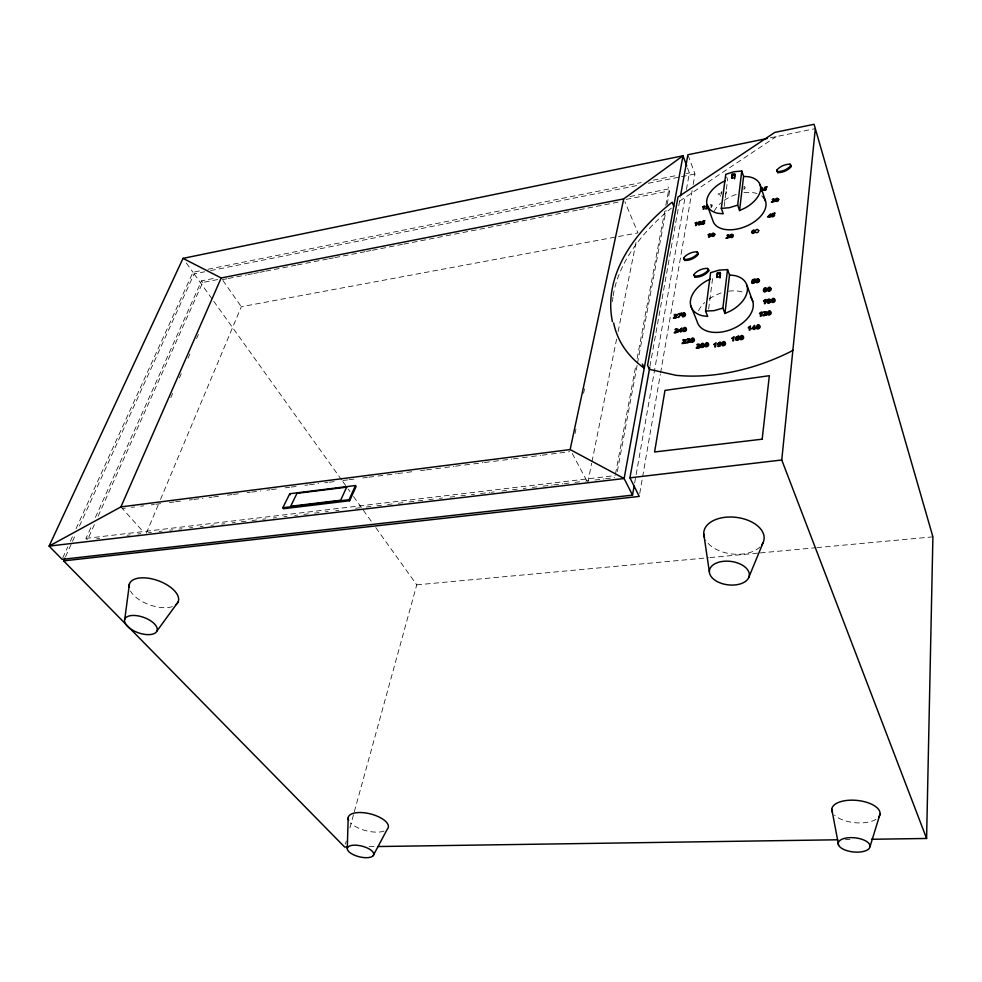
<?xml version="1.0" encoding="UTF-8"?>
<svg xmlns="http://www.w3.org/2000/svg" width="982" height="982" viewBox="0 0 982 982"><rect width="100%" height="100%" fill="white"/><g stroke="black" fill="none" stroke-linecap="round" stroke-linejoin="round"><path stroke-width="0.74" stroke-dasharray="4.91 3.68" d="M724.2 206.367L727.613 179.718L726.668 177.03M708.636 309.06L712.65 278.041M721.377 194.301L721.807 191.539L720.407 193.773M639.761 493.406L642.363 478.332M642.621 476.835L660.334 374.363M660.604 372.865L692.114 190.545M693.157 184.518L694.986 173.974L688.407 156.126M634.642 483.083L685.387 195.528M686.443 189.501L689.376 172.942L687.24 167.222M649.949 366.323L680.317 197.026M617.31 471.507L637.195 364.948M637.478 363.45L666.029 210.369M667.159 204.366L669.675 190.864L668.128 186.887M615.493 474.085L636.017 364.506M637.134 358.504L664.691 211.4M665.808 205.398L668.902 188.875L629.83 196.572M587.776 482.616L591.692 463.173M591.986 461.687L616.61 339.06M618.12 331.585L636.14 241.867M574.986 433.602L575.943 429.122M583.566 393.316L584.511 388.847M345.431 844.078L346.241 841.132M349.887 827.875L353.937 813.145M354.342 811.672L416.749 584.842L375.787 527.616M146.367 533.177L158.163 505.043M160.52 499.421L241.302 306.715L637.944 232.894L624.847 201.605M170.831 397.6L172.672 393.377M179.411 377.935L181.253 373.725M188.004 358.283L189.845 354.06M196.584 338.618L198.425 334.408M94.37 524.548L87.484 539.94L86.011 538.382L91.657 525.775M98.126 516.151L202.697 282.485L219.207 279.244M95.426 517.379L201.531 280.852L216.556 277.894M62.738 557.948L67.819 546.802M70.36 541.229L72.913 535.656M76.08 528.684L192.975 272.26L201.997 270.455M65.524 556.708L71.858 542.776M72.496 541.377L75.663 534.417M79.456 526.057L194.129 273.88L204.661 271.781M725.698 193.994L726.717 191.871L725.514 192.042M711.557 207.484L712.367 205.054L711.042 204.6A1.473 0.872 -22.9 0 0 710.109 204.98M710.833 207.276L711.569 205.52L710.735 205.226M679.569 201.15L776.148 136.645M770.342 137.836L813.857 128.912M208.012 269.252L641.234 182.578M653.263 180.16L677.334 175.348M686.357 173.544L689.376 172.942M210.676 270.578L639.331 185.07M648.353 183.266L679.937 176.969M681.447 176.674L694.986 173.974M626.135 199.407L669.675 190.864M222.349 279.649L226.854 278.765M228.352 278.471L246.359 274.935M247.857 274.653L252.362 273.769M253.859 273.475L258.364 272.591M259.862 272.296L264.367 271.413M265.877 271.118L289.886 266.417M291.384 266.122L295.889 265.238M297.386 264.944L327.399 259.064M328.896 258.769L333.401 257.898M334.899 257.603L364.923 251.723M366.421 251.429L370.926 250.545M372.423 250.25L402.436 244.371M403.933 244.076L578.017 209.988M579.515 209.694L621.545 201.457M122.369 508.529L125.414 508.136M131.502 507.363L134.546 506.982M140.622 506.209L143.667 505.816M151.277 504.858L154.321 504.466M155.843 504.269L163.442 503.312M169.53 502.538L174.096 501.949M175.618 501.765L183.229 500.795M189.305 500.022L192.349 499.629M193.871 499.445L203.004 498.279M209.092 497.506L212.137 497.125M213.646 496.929L221.257 495.959M227.345 495.186L231.912 494.609M233.434 494.412L241.032 493.443M247.12 492.669L250.165 492.289M251.687 492.092L260.819 490.939M266.895 490.165L269.94 489.773M271.462 489.588L279.072 488.619M285.161 487.845L289.715 487.268M291.237 487.072L298.847 486.102M304.936 485.329L307.98 484.948M309.502 484.752L318.622 483.586M324.711 482.813L327.755 482.432M329.277 482.236L336.887 481.266M342.963 480.493L347.53 479.916M349.052 479.719L356.662 478.762M362.751 477.988L367.305 477.399M368.827 477.215L376.437 476.245M377.96 476.049L385.57 475.079M387.092 474.895L396.212 473.729M397.735 473.545L405.345 472.575M406.867 472.379L414.478 471.409M420.554 470.636L425.12 470.059M426.642 469.862L434.253 468.905M435.775 468.709L443.373 467.739M444.895 467.542L454.028 466.389M455.55 466.192L463.16 465.223M464.682 465.038L472.281 464.069M473.803 463.872L482.935 462.718M484.457 462.522L492.068 461.552M493.59 461.356L501.188 460.398M502.71 460.202L511.843 459.048M513.365 458.852L520.963 457.882M522.485 457.686L530.096 456.728M531.618 456.532L540.751 455.366M542.273 455.182L549.871 454.212M551.393 454.015L569.658 451.695M86.011 538.382L615.211 475.583M96.629 538.86L99.673 538.492M127.095 535.264L130.14 534.895M137.762 533.999L140.807 533.643M148.429 532.735L151.474 532.379M159.096 531.483L162.14 531.115M169.763 530.219L172.807 529.863M178.896 529.138L181.952 528.782M189.563 527.886L192.619 527.518M200.23 526.622L203.286 526.266M210.897 525.358L213.941 525.002M221.564 524.106L224.608 523.737M232.231 522.841L235.275 522.485M241.376 521.761L245.942 521.221M252.043 520.509L256.609 519.969M262.697 519.245L265.754 518.889M273.364 517.98L276.421 517.624M284.031 516.728L287.075 516.372M294.698 515.464L297.742 515.108M303.843 514.384L308.409 513.844M314.51 513.132L319.076 512.592M325.177 511.868L328.221 511.512M335.844 510.615L338.888 510.247M355.644 508.271L360.222 507.731M366.311 507.007L370.877 506.467M376.978 505.755L381.544 505.214M387.645 504.49L392.211 503.95M398.311 503.238L402.878 502.698M408.978 501.974L416.589 501.078M418.111 500.894L422.69 500.354M428.778 499.629L433.357 499.102M439.445 498.377L442.489 498.021M450.112 497.113L454.678 496.573M460.779 495.861L465.345 495.321M471.446 494.597L474.49 494.241M480.591 493.516L489.723 492.436M491.245 492.264L494.302 491.896M501.912 491L506.491 490.46M512.579 489.736L517.158 489.196M523.246 488.484L526.291 488.115M532.391 487.403L536.958 486.863M543.058 486.139L552.203 485.059M553.725 484.887L562.858 483.807M564.392 483.623L568.959 483.083M575.047 482.358L579.625 481.818M585.714 481.106L588.77 480.75M594.859 480.026L604.004 478.946M605.526 478.762L614.671 477.682M416.749 584.842L708.415 557.727M709.949 557.58L758.816 553.038M760.338 552.891L815.318 547.784M816.84 547.637L932.9 536.847M369.122 846.668L375.247 846.57M845.416 839.671L850.007 839.598M120.921 506.908L143.789 532.367M201.531 280.852L202.697 282.485M186.335 262.992L192.975 272.26M194.129 273.88L212.836 300.001M213.72 301.241L341.945 480.358M342.841 481.597L347.297 487.821M348.18 489.061L349.96 491.552M353.532 496.524L362.432 508.958M363.328 510.21L372.227 522.645M222.926 280.471L241.302 306.715M572.26 453.537L587.076 481.29M720.567 196.277L719.401 193.54L718.112 194.043L719.389 197.137M743.828 186.445A2.786 1.62 -22.1 0 1 745.142 187.587A2.786 1.62 -22.1 0 1 743.804 189.403M743.914 187.366A1.718 1.007 -22.1 0 1 743.902 188.421M172.378 606.594A25.974 12.815 19.9 0 1 130.483 591.066M612.486 301.56A176.772 109.898 -21.1 0 1 612.977 297.141M613.198 295.668A176.772 109.898 -21.1 0 1 671.418 208.135M760.043 546.9A30.344 18.437 6.7 0 1 731.295 553.897A30.344 18.437 6.7 0 1 705.592 539.965M384.048 831.091A20.634 8.691 14.1 0 1 350.464 822.83M876.018 819.319A24.243 11.195 5.6 0 1 834.504 815.097M714.123 211.363A28.097 16.657 -22.2 0 1 720.935 202.918M724.164 200.426A28.097 16.657 -22.2 0 1 737.052 194.203M743.963 192.693A28.097 16.657 -22.2 0 1 756.962 193.528M761.541 195.811A28.097 16.657 -22.2 0 1 763.296 197.357M698.46 310.877A29.644 18.854 -22.6 0 1 704.683 302.579M709.151 298.933A29.644 18.854 -22.6 0 1 722.801 292.452M728.644 291.2A29.644 18.854 -22.6 0 1 745.142 293.102"/><path stroke-width="1.47" d="M871.451 839.279L926.591 838.468L932.9 536.847L814.066 124.297L774.823 132.398L677.997 197.051L647.58 365.267L649.409 369.318L675.923 375.296A148.503 92.026 -22.2 0 0 790.522 351.679L792.879 350.218M347.272 848.485L348.18 817.871M926.591 838.468L781.758 459.993L815.318 128.617M762.241 438.623L769.336 375.701L664.974 390.394L654.577 451.978L762.449 439.15M743.595 176.416L748.787 176.772A28.38 16.608 -22.3 0 1 760.608 189.551A28.38 16.608 -22.3 0 1 745.203 207.939L739.556 210.553L743.595 176.416L741.754 171.003L733.836 171.776L725.735 174.342L721.316 208.393L723.255 213.781L718.051 213.327A28.38 16.608 -22.3 0 1 722.126 182.271L724.876 180.995M739.556 210.553L737.666 205.128L741.754 171.003M729.54 274.985L735.015 275.611A29.951 18.818 -22.8 0 1 747.363 290.598A29.951 18.818 -22.8 0 1 730.927 310.778L724.937 313.491L729.54 274.985L727.539 269.584L719.18 270.124L710.6 272.677L705.567 311.085L707.691 316.437L702.191 315.713A29.951 18.818 -22.8 0 1 706.844 280.705L710.33 279.109M724.937 313.491L722.875 308.103L727.539 269.584M124.763 619.212L129.44 583.873M719.561 276.863L720.223 272.395L717.4 272.873L716.725 277.354L719.561 276.863L719.966 277.943L720.407 274.96M734.622 178.798L735.015 176.146M732.167 174.268L731.578 178.245L734.254 177.717L734.843 173.74L732.167 174.268L732.155 178M717.363 276.936L717.4 272.873M686.713 165.786L682.981 155.77L183.02 258.364L49.1 546.102L62.112 559.347L632.518 495.137L634.114 486.102M64.886 558.095L63.621 560.882L639.245 496.413L629.941 477.829L649.703 367.624M680.587 195.516L687.891 154.763L767.347 138.45M570.137 449.572L624.122 478.516L49.1 546.102L120.921 506.908L570.137 449.572L623.717 198.892L682.981 155.77L624.122 478.516L632.518 495.137M870.027 846.607A15.994 7.107 5.9 0 0 846.987 837.904A15.994 7.107 5.9 0 0 845.355 850.117A15.994 7.107 5.9 0 0 870.027 846.607L880.032 814.127M776.701 170.267L777.486 171.555A11.072 6.383 -21.2 0 0 790.866 165.442L790.068 164.166A11.146 6.457 -21.1 0 0 776.701 170.267L777.83 172.636A11.06 6.383 -21.2 0 0 791.197 166.523L790.068 164.166M693.844 274.629L694.556 276.089A11.318 6.948 -23.3 0 0 708.317 269.89L707.592 268.442A11.391 7.034 -23.2 0 0 693.844 274.629L694.961 277.133A11.305 6.948 -23.3 0 0 708.722 270.934L708.697 269.731M683.644 257.971L684.331 259.395A11.146 6.751 -23.5 0 0 697.871 253.258L697.171 251.858A11.219 6.837 -23.4 0 0 683.644 257.971L684.749 260.426A11.146 6.751 -23.5 0 0 698.276 254.301L697.171 251.858M748.677 577.686A20.094 11.809 7 0 0 724.115 561.25A20.094 11.809 7 0 0 715.252 580.399A20.094 11.809 7 0 0 748.677 577.686L763.088 542.678M120.921 506.908L221.183 277.967L623.717 198.892M349.641 500.746L349.052 499.715L355.496 485.525L289.764 493.737L282.828 507.731L283.454 508.737L349.641 500.746L356.073 486.544L355.496 485.525M373.099 855.788A13.576 5.499 14 0 0 357.779 845.355A13.576 5.499 14 0 0 350.66 853.162A13.576 5.499 14 0 0 373.099 855.788L387.362 829.066A20.634 8.691 14.1 0 0 369.318 813.648A20.634 8.691 14.1 0 0 348.659 820.289M156.96 630.996A17.148 8.163 19.6 0 0 135.602 615.542A17.148 8.163 19.6 0 0 130.09 628.578A17.148 8.163 19.6 0 0 156.96 630.996L178.123 601.954M708.488 206.564L706.93 207.963L708.574 207.644M752.568 281.503L751.746 281.736L752.531 279.649L755.281 279.183L753.022 280.005L752.58 281.098L754.593 280.717L755.17 281.92A2.062 1.289 -21.8 0 1 754.667 282.644L752.482 283.405A1.682 1.056 -21.8 0 1 751.77 283.147L752.237 282.411L753.869 282.718A1.289 0.81 -21.8 0 0 754.36 282.227L753.427 281.134M703.259 223.614L703.652 222.718L701.897 223L702.756 221.122L704.953 220.717L703.321 221.564C702.952 222.092 706.242 222.816 703.493 224.08L701.43 223.7L702.867 224.277M737.666 205.128L729.356 207.705L721.316 208.393M722.875 308.103L714.061 310.656L705.567 311.085M707.531 205.275L705.776 206.686C711.545 203.618 701.062 211.437 708.488 208.209M732.547 175.348L735.211 174.821M761.467 188.483L760.473 188.667L762.4 187.758L761.995 190.889L761.136 191.06M717.805 273.953L720.628 273.475M282.828 507.731L349.052 499.715M629.941 477.829L781.758 459.993M347.677 846.975L344.621 847.024L63.621 560.882M378.315 846.533L837.756 839.782M183.02 258.364L221.183 277.967M289.764 493.737L290.377 494.744M642.412 364.113L644.253 368.164A176.772 109.898 -21.1 0 1 613.652 322.98M690.702 305.574L697.048 321.31A29.644 18.854 -22.6 0 0 733.542 328.479A29.644 18.854 -22.6 0 0 750.457 297.116M684.331 259.395L684.749 260.426M694.556 276.089L694.961 277.133M673.762 206.281L672.179 202.182C636.667 230.23 602.617 273.696 612.424 321.715M697.871 253.258L698.276 254.301M707.592 268.442L707.985 269.485M708.317 269.89L708.722 270.934M707.052 204.808L712.883 220.631A28.097 16.657 -22.2 0 0 747.523 225.651A28.097 16.657 -22.2 0 0 763.296 197.357M746.971 285.394L752.789 301.474M760.178 184.984L765.53 201.138M777.486 171.555L777.83 172.636M790.866 165.442L791.197 166.523M831.791 809.242L838.579 845.134M703.75 533.95L709.36 571.806M752.47 281.65A1.289 0.81 -21.8 0 1 753.366 281.269M129.121 587.285A25.974 12.815 19.9 0 1 158.593 580.841A25.974 12.815 19.9 0 1 175.999 604.667M704.487 537.584A30.344 18.437 6.7 0 1 736.586 517.404A30.344 18.437 6.7 0 1 761.811 544.863M832.355 812.2A24.243 11.195 5.6 0 1 857.2 800.428A24.243 11.195 5.6 0 1 878.804 816.914M691.537 340.705C694.483 344.486 693.538 334.089 691.537 340.705M685.927 328.479C684.896 335.169 682.048 326.22 685.927 328.479M682.686 315.394C685.546 319.027 684.675 308.974 682.686 315.394M698.018 223.65C698.288 227.628 703.898 221.564 699.908 221.564A1.485 0.884 -23.2 0 0 698.607 222.251L698.018 223.65M732.437 235.177C731.885 239.915 729.589 233.826 732.437 235.177M773.939 199.542L772.871 200.77C777.106 200.672 766.316 203.52 774.638 201.433A1.559 0.921 -21.3 0 0 774.884 200.831A1.289 0.761 -21.3 0 0 774.074 200.267L774.835 199.297L773.399 198.916A1.51 0.896 -21.3 0 0 772.269 199.53L773.939 199.542M739.213 338.348L738.574 339.723L736.463 340.312A1.89 1.228 -22.3 0 1 735.678 339.821L736.07 337.121L738.476 336.053A1.51 0.982 -22.3 0 1 739.225 336.458L737.175 336.728L736.255 338.299A1.682 1.092 -22.3 0 1 737.31 337.636L739.213 338.348M713.926 234.047C713.313 238.736 711.115 232.722 713.926 234.047M718.358 343.761C720.69 346.499 720.8 340.079 718.358 343.761M700.436 222.509C699.81 227.1 697.686 221.208 700.436 222.509M738.501 338.569L738.366 339.183A1.24 0.798 -22.3 0 1 737.899 339.662C734.88 341 737.151 336.31 738.501 338.569M717.646 343.86L718.48 344.964L720.53 344.314A3.633 2.357 -22.9 0 1 720.187 345.247L717.597 346.057A1.473 0.957 -22.9 0 0 718.333 346.462L719.524 346.29A1.817 1.178 -22.9 0 0 720.285 345.86L720.948 342.46A1.903 1.228 -22.8 0 0 719.61 342.19L717.646 343.86M728.583 235.557L727.49 236.809C731.872 236.637 720.678 239.682 729.221 237.509A1.559 0.945 -22.5 0 0 729.466 236.699A1.289 0.773 -22.5 0 0 728.705 236.294L729.479 235.324L728.079 234.907A1.51 0.908 -22.5 0 0 726.95 235.52L728.583 235.557M771.521 300.664L771.889 302.198A1.571 0.994 -21.2 0 0 772.748 302.456C778.186 301.756 772.871 294.809 771.521 300.664M767.543 289.457L767.912 290.967A1.559 0.982 -21.3 0 0 768.759 291.212C774.147 290.512 768.906 283.675 767.543 289.457M767.114 301.376L767.482 302.91A1.559 0.994 -21.3 0 0 768.341 303.156C773.767 302.468 768.476 295.521 767.114 301.376M767.543 313.184L767.912 314.743A1.571 1.007 -21.3 0 0 768.771 315.001C774.246 314.314 768.906 307.256 767.543 313.184M756.422 327.104L756.791 328.688A1.583 1.019 -21.6 0 0 757.65 328.958C763.149 328.27 757.822 321.126 756.422 327.104M755.931 280.95L756.275 282.448A1.534 0.957 -21.6 0 0 757.11 282.681C762.425 281.981 757.306 275.255 755.931 280.95M739.998 337.82L740.342 339.428A1.571 1.031 -22.1 0 0 741.189 339.686C746.688 339.023 741.435 331.818 739.998 337.82M772.233 300.541C774.209 305.611 775.093 294.625 772.233 300.541M776.271 199.886C777.339 203.544 778.382 196.13 776.271 199.886M768.255 313.062C770.232 318.217 771.152 307.084 768.255 313.062M770.526 288.524C768.759 294.981 767.372 284.903 770.526 288.524M770.121 300.443C768.341 306.973 766.942 296.748 770.121 300.443M721.917 343.909L722.236 345.517A1.571 1.019 -22.7 0 0 723.083 345.787C728.546 345.124 723.39 337.918 721.917 343.909M759.467 326.184C757.625 332.873 756.287 322.366 759.467 326.184M756.631 280.84C758.521 285.737 759.479 275.07 756.631 280.84M705.088 344.952L705.383 346.548A1.559 1.007 -23.2 0 0 706.205 346.806C711.631 346.155 706.586 338.986 705.088 344.952M740.71 337.71C742.588 342.963 743.681 331.646 740.71 337.71M700.755 345.603L701.05 347.198A1.559 1.007 -23.4 0 0 701.872 347.468C707.286 346.806 702.265 339.649 700.755 345.603M690.898 340.361L691.181 341.932A1.547 0.994 -23.7 0 0 691.991 342.202C697.355 341.54 692.42 334.457 690.898 340.361M722.629 343.81C724.434 349.064 725.637 337.747 722.629 343.81M682.993 329.743L683.263 331.29A1.522 0.982 -23.9 0 0 684.073 331.548C689.364 330.885 684.528 323.925 682.993 329.743M754.63 231.948C753.599 235.422 749.008 232.12 753.55 230.034L754.286 230.156L753.292 231.433L754.63 231.948M682.06 315.062L682.33 316.585A1.51 0.957 -23.8 0 0 683.116 316.83C688.357 316.167 683.582 309.342 682.06 315.062M708.071 344.044C706.095 350.721 705.064 340.214 708.071 344.044M703.738 344.694C701.749 351.372 700.743 340.877 703.738 344.694M766.611 314.829C756.324 318.573 771.656 310.324 763.505 312.436A1.559 1.007 -21.4 0 1 764.205 311.834L766.893 312.129A1.78 1.142 -21.4 0 1 766.697 312.853L763.812 315.271L766.611 314.829M764.782 300.615L764.413 303.745L765.101 303.634C769.532 294.661 760.289 303.536 764.782 300.615M760.78 313.098L760.387 316.278L761.087 316.167C765.567 307.084 756.263 316.032 760.78 313.098M774.884 213.155L773.202 214.027C777.67 215.279 770.281 218.348 772.269 216.04C774.405 216.592 773.644 214.174 771.778 215.488L772.588 213.573L774.884 213.155M755.637 327.792L754.692 329.363L753.992 329.473L754.115 328.491L751.635 328.872L754.63 325.337L754.876 327.914L755.637 327.792M769.655 216.641L769.569 217.304L770.993 216.396L770.87 213.806L767.568 217.022L769.655 216.641M769.863 214.972L769.728 216.065L768.636 216.273L769.863 214.972M754.397 326.171L754.164 328.025L752.384 328.295L754.397 326.171M749.659 326.981L749.254 330.197L749.953 330.099L750.481 325.963L748.198 327.804L749.659 326.981M708.243 234.821L709.458 235.79L708.464 237.055L709.164 237.178C712.907 235.533 710.293 231.973 708.243 234.821M766.967 186.887L765.309 187.746C767.335 187.771 766.132 191.846 763.468 189.87C765.678 190.508 766.684 188.004 763.91 189.17L764.72 187.316L766.967 186.887M733.272 337.673L732.83 340.914L733.529 340.803L734.094 336.654L731.799 338.495L733.272 337.673M715.264 343.749L714.786 346.99L715.485 346.892L716.087 342.73L713.791 344.572L715.264 343.749M778.738 199.26C779.033 202.537 773.435 201.911 775.89 198.892A1.522 0.896 -21.2 0 1 777.228 198.192L778.738 199.26M699.785 347.26L699.712 347.751C689.965 350.23 704.806 342.902 696.864 344.805A1.547 0.994 -23.5 0 1 697.564 344.203L700.166 344.522A1.755 1.142 -23.5 0 1 699.945 345.259L697.048 347.677L699.785 347.26M689.929 342.006C679.9 345.639 694.974 337.526 687.056 339.576A1.534 0.982 -23.8 0 1 687.756 338.974L690.321 339.293A1.743 1.129 -23.8 0 1 690.101 340.017L687.228 342.411L689.929 342.006M758.718 230.488C759 233.876 753.341 233.151 755.882 230.07A1.534 0.921 -21.7 0 1 757.22 229.371L758.718 230.488M685.645 342.657C675.641 346.278 690.69 338.189 682.785 340.226A1.534 0.982 -23.9 0 1 683.484 339.637L686.05 339.944A1.743 1.129 -23.9 0 1 685.829 340.68L682.944 343.074L685.645 342.657M703.554 206.65L703.137 209.215L703.984 209.056L704.487 205.925L702.596 206.821L703.554 206.65M680.735 331.094L680.575 332.051L682.146 330.873L681.483 330.529L681.913 327.939L678.378 331.462L680.735 331.094M681.115 328.823L680.821 330.639L679.114 330.909L681.115 328.823M695.968 222.939L695.526 225.553L696.373 225.394L696.901 222.214L694.998 223.11L695.968 222.939M677.801 332.026C667.895 335.623 682.797 327.62 674.99 329.645A1.51 0.97 -24.1 0 1 675.69 329.056L678.206 329.363A1.731 1.105 -24.1 0 1 677.985 330.075L675.137 332.444L677.801 332.026M681.729 313.221L678.341 317.554L680.808 313.823L678.243 313.786L681.729 313.221M676.917 317.333C667.097 320.918 681.864 312.988 674.131 315.013A1.498 0.945 -24.1 0 1 674.818 314.436L677.322 314.719A1.706 1.08 -24.1 0 1 677.101 315.418L674.278 317.763L676.917 317.333M733.333 235.336C733.566 238.7 727.993 237.963 730.547 234.919A1.522 0.908 -22.4 0 1 731.872 234.207L733.333 235.336M714.81 234.195C715.006 237.534 709.507 236.809 712.06 233.79A1.498 0.896 -22.9 0 1 713.386 233.09L714.81 234.195M766.07 290.5C763.554 293.679 763.628 288.131 766.07 290.5M766.782 290.39C762.695 295.435 761.934 286.192 766.697 288.242A1.485 0.933 -21.4 0 1 766.684 288.88L765.837 289.543L766.782 290.39M752.58 232.39L753.746 232.353L752.58 232.39M766.058 288.733C764.008 291.224 764.094 286.904 766.058 288.733M710.244 234.661L709.053 235.042L710.244 234.661M346.671 487.146L340.668 500.231L290.647 506.295L296.994 493.345L346.671 487.146"/></g></svg>
